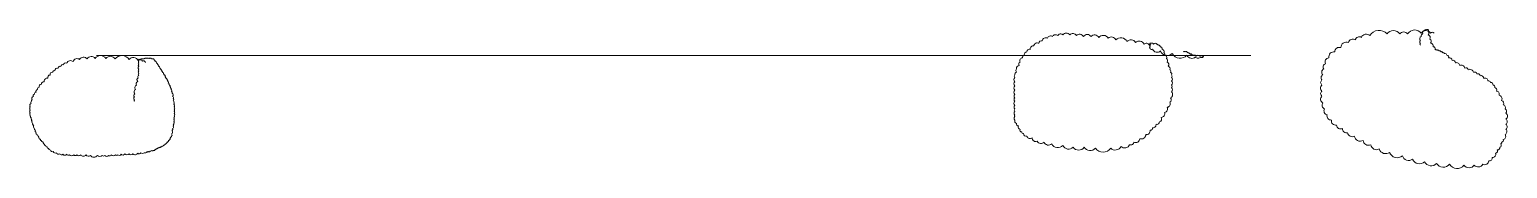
# Model space of a CAD drawing. Extents: x -1058961 to 23600, y -449123 to 2751847.
# Drawn here: x -393594 to -365041, y 1833734 to 1836428 of the extents above; entities that cross this region are included whole.
import ezdxf

# ---------------------------------------------------------------- set-up
doc = ezdxf.new("R2010")
doc.units = 0
doc.header["$LTSCALE"] = 1000
doc.layers.add('签名', color=7, linetype='CONTINUOUS', lineweight=18)

msp = doc.modelspace()

# ---------------------------------------------------------------- linework, layer by layer
at = {"layer": '签名', "color": 1}
msp.add_line((-370001.38, 1835926.92), (-392301.05, 1835926.92), dxfattribs=at)
for points in [[(-371928.41, 1836126.87, 0.52056705), (-371961.46, 1836126.87, 0.52056705), (-371961.46, 1836126.87, 0.52056705), (-372060.61, 1836143.38, 0.52056705), (-372060.61, 1836143.38, 0.52056705), (-372225.85, 1836176.4, 0.52056705), (-372225.85, 1836176.4, 0.52056705), (-372391.1, 1836192.91, 0.52056705), (-372391.1, 1836192.91, 0.52056705), (-372605.91, 1836225.92, 0.52056705), (-372605.91, 1836225.92, 0.52056705), (-372754.63, 1836258.94, 0.52056705), (-372754.63, 1836258.94, 0.52056705), (-372936.4, 1836275.45, 0.52056705), (-372936.4, 1836275.45, 0.52056705), (-373085.12, 1836291.96, 0.52056705), (-373085.12, 1836291.96, 0.52056705), (-373233.84, 1836291.96, 0.52056705), (-373233.84, 1836291.96, 0.52056705), (-373366.04, 1836308.47, 0.52056705), (-373366.04, 1836308.47, 0.52056705), (-373498.23, 1836324.97, 0.52056705), (-373498.23, 1836324.97, 0.52056705), (-373630.43, 1836324.97, 0.52056705), (-373630.43, 1836324.97, 0.52056705), (-373729.57, 1836308.47, 0.52056705), (-373729.57, 1836308.47, 0.52056705), (-373828.72, 1836291.96, 0.52056705), (-373828.72, 1836291.96, 0.52056705), (-373927.87, 1836258.94, 0.52056705), (-373927.87, 1836258.94, 0.52056705), (-374027.01, 1836209.41, 0.52056705), (-374027.01, 1836209.41, 0.52056705), (-374093.11, 1836159.89, 0.52056705), (-374093.11, 1836159.89, 0.52056705), (-374192.26, 1836110.36, 0.52056705), (-374192.26, 1836110.36, 0.52056705), (-374258.35, 1836044.33, 0.52056705), (-374258.35, 1836044.33, 0.52056705), (-374324.46, 1835994.8, 0.52056705), (-374324.46, 1835994.8, 0.52056705), (-374374.03, 1835928.77, 0.52056705), (-374374.03, 1835928.77, 0.52056705), (-374407.08, 1835879.25, 0.52056705), (-374407.08, 1835879.25, 0.52056705), (-374456.65, 1835796.7, 0.52056705), (-374456.65, 1835796.7, 0.52056705), (-374473.17, 1835730.67, 0.52056705), (-374473.17, 1835730.67, 0.52056705), (-374522.75, 1835664.63, 0.52056705), (-374522.75, 1835664.63, 0.52056705), (-374522.75, 1835598.6, 0.52056705), (-374522.75, 1835598.6, 0.52056705), (-374555.8, 1835549.07, 0.52056705), (-374555.8, 1835549.07, 0.52056705), (-374555.8, 1835499.55, 0.52056705), (-374555.8, 1835499.55, 0.52056705), (-374555.8, 1835417.01, 0.52056705), (-374555.8, 1835417.01, 0.52056705), (-374555.8, 1835334.46, 0.52056705), (-374555.8, 1835334.46, 0.52056705), (-374555.8, 1835251.92, 0.52056705), (-374555.8, 1835251.92, 0.52056705), (-374555.8, 1835169.38, 0.52056705), (-374555.8, 1835169.38, 0.52056705), (-374555.8, 1835103.35, 0.52056705), (-374555.8, 1835103.35, 0.52056705), (-374555.8, 1835037.31, 0.52056705), (-374555.8, 1835037.31, 0.52056705), (-374555.8, 1834954.77, 0.52056705), (-374555.8, 1834954.77, 0.52056705), (-374555.8, 1834888.74, 0.52056705), (-374555.8, 1834888.74, 0.52056705), (-374555.8, 1834839.21, 0.52056705), (-374555.8, 1834839.21, 0.52056705), (-374555.8, 1834773.18, 0.52056705), (-374555.8, 1834773.18, 0.52056705), (-374555.8, 1834740.16, 0.52056705), (-374555.8, 1834740.16, 0.52056705), (-374555.8, 1834674.12, 0.52056705), (-374555.8, 1834674.12, 0.52056705), (-374522.75, 1834608.09, 0.52056705), (-374522.75, 1834608.09, 0.52056705), (-374489.7, 1834558.56, 0.52056705), (-374489.7, 1834558.56, 0.52056705), (-374456.65, 1834492.53, 0.52056705), (-374456.65, 1834492.53, 0.52056705), (-374423.6, 1834443.01, 0.52056705), (-374423.6, 1834443.01, 0.52056705), (-374390.55, 1834409.99, 0.52056705), (-374390.55, 1834409.99, 0.52056705), (-374324.46, 1834360.46, 0.52056705), (-374324.46, 1834360.46, 0.52056705), (-374225.31, 1834327.45, 0.52056705), (-374225.31, 1834327.45, 0.52056705), (-374126.16, 1834261.41, 0.52056705), (-374126.16, 1834261.41, 0.52056705), (-373993.96, 1834244.9, 0.52056705), (-373993.96, 1834244.9, 0.52056705), (-373845.24, 1834211.89, 0.52056705), (-373845.24, 1834211.89, 0.52056705), (-373630.43, 1834178.87, 0.52056705), (-373630.43, 1834178.87, 0.52056705), (-373432.14, 1834145.85, 0.52056705), (-373432.14, 1834145.85, 0.52056705), (-373217.32, 1834145.85, 0.52056705), (-373217.32, 1834145.85, 0.52056705), (-373002.5, 1834129.34, 0.52056705), (-373002.5, 1834129.34, 0.52056705), (-372705.06, 1834129.34, 0.52056705), (-372705.06, 1834129.34, 0.52056705), (-372506.77, 1834162.36, 0.52056705), (-372506.77, 1834162.36, 0.52056705), (-372341.52, 1834195.38, 0.52056705), (-372341.52, 1834195.38, 0.52056705), (-372258.9, 1834244.9, 0.52056705), (-372258.9, 1834244.9, 0.52056705), (-372143.23, 1834310.94, 0.52056705), (-372143.23, 1834310.94, 0.52056705), (-372027.56, 1834393.48, 0.52056705), (-372027.56, 1834393.48, 0.52056705), (-371944.94, 1834476.02, 0.52056705), (-371944.94, 1834476.02, 0.52056705), (-371895.36, 1834525.55, 0.52056705), (-371895.36, 1834525.55, 0.52056705), (-371829.27, 1834591.58, 0.52056705), (-371829.27, 1834591.58, 0.52056705), (-371763.17, 1834641.11, 0.52056705), (-371763.17, 1834641.11, 0.52056705), (-371730.12, 1834723.65, 0.52056705), (-371730.12, 1834723.65, 0.52056705), (-371664.02, 1834822.7, 0.52056705), (-371664.02, 1834822.7, 0.52056705), (-371614.45, 1834921.75, 0.52056705), (-371614.45, 1834921.75, 0.52056705), (-371564.87, 1835020.8, 0.52056705), (-371564.87, 1835020.8, 0.52056705), (-371548.35, 1835103.35, 0.52056705), (-371548.35, 1835103.35, 0.52056705), (-371531.82, 1835218.9, 0.52056705), (-371531.82, 1835218.9, 0.52056705), (-371531.82, 1835301.45, 0.52056705), (-371531.82, 1835301.45, 0.52056705), (-371531.82, 1835350.97, 0.52056705), (-371531.82, 1835350.97, 0.52056705), (-371531.82, 1835433.52, 0.52056705), (-371531.82, 1835433.52, 0.52056705), (-371531.82, 1835499.55, 0.52056705), (-371531.82, 1835499.55, 0.52056705), (-371531.82, 1835549.07, 0.52056705), (-371531.82, 1835549.07, 0.52056705), (-371548.35, 1835598.6, 0.52056705), (-371548.35, 1835598.6, 0.52056705), (-371564.87, 1835648.13, 0.52056705), (-371564.87, 1835648.13, 0.52056705), (-371597.92, 1835714.16, 0.52056705), (-371597.92, 1835714.16, 0.52056705), (-371614.45, 1835796.7, 0.52056705), (-371614.45, 1835796.7, 0.52056705), (-371630.97, 1835862.74, 0.52056705), (-371630.97, 1835862.74, 0.52056705), (-371664.02, 1835945.28, 0.52056705), (-371664.02, 1835945.28, 0.52056705), (-371680.55, 1835978.3, 0.52056705), (-371680.55, 1835978.3, 0.52056705), (-371713.6, 1836044.33, 0.52056705), (-371713.6, 1836044.33, 0.52056705), (-371730.12, 1836077.35, 0.52056705), (-371730.12, 1836077.35, 0.52056705), (-371746.65, 1836093.85, 0.52056705), (-371746.65, 1836093.85, 0.52056705), (-371763.17, 1836110.36, 0.52056705), (-371763.17, 1836110.36, 0.52056705), (-371779.69, 1836126.87, 0.52056705), (-371779.69, 1836126.87, 0.52056705), (-371796.22, 1836126.87, 0.52056705), (-371796.22, 1836126.87, 0.52056705), (-371812.74, 1836143.38, 0.52056705), (-371812.74, 1836143.38, 0.52056705), (-371878.84, 1836143.38, 0.52056705), (-371878.84, 1836143.38, 0.52056705), (-371911.89, 1836159.89, 0.52056705), (-371911.89, 1836159.89, 0.52056705), (-371928.41, 1836159.89, 0.52056705), (-371928.41, 1836159.89, 0.52056705), (-371944.94, 1836159.89, 0.52056705), (-371944.94, 1836159.89, 0.52056705), (-371944.94, 1836143.38, 0.52056705), (-371944.94, 1836143.38, 0.52056705), (-371944.94, 1836110.36, 0.52056705), (-371944.94, 1836110.36, 0.52056705), (-371944.94, 1836093.85, 0.52056705), (-371944.94, 1836093.85, 0.52056705), (-371944.94, 1836060.84, 0.52056705), (-371944.94, 1836060.84, 0.52056705), (-371895.36, 1836044.33, 0.52056705), (-371895.36, 1836044.33, 0.52056705), (-371746.65, 1836011.31, 0.52056705), (-371746.65, 1836011.31, 0.52056705), (-371515.3, 1835961.79, 0.52056705), (-371515.3, 1835961.79, 0.52056705), (-371234.39, 1835928.77, 0.52056705), (-371234.39, 1835928.77, 0.52056705), (-371069.14, 1835895.75, 0.52056705), (-371069.14, 1835895.75, 0.52056705), (-370970, 1835895.75, 0.52056705), (-370970, 1835895.75, 0.52056705), (-370920.42, 1835895.75, 0.52056705), (-370920.42, 1835895.75, 0.52056705), (-370920.42, 1835912.26, 0.52056705), (-370920.42, 1835912.26, 0.52056705), (-370936.95, 1835912.26, 0.52056705), (-370936.95, 1835912.26, 0.52056705), (-370986.52, 1835912.26, 0.52056705), (-370986.52, 1835912.26, 0.52056705), (-371052.62, 1835912.26, 0.52056705), (-371052.62, 1835912.26, 0.52056705), (-371085.67, 1835928.77, 0.52056705), (-371085.67, 1835928.77, 0.52056705), (-371102.19, 1835928.77, 0.52056705), (-371102.19, 1835928.77, 0.52056705), (-371118.72, 1835928.77, 0.52056705), (-371118.72, 1835928.77, 0.52056705), (-371135.24, 1835928.77, 0.52056705), (-371135.24, 1835928.77, 0.52056705), (-371135.24, 1835945.28, 0.52056705), (-371135.24, 1835945.28, 0.52056705), (-371168.29, 1835945.28, 0.52056705), (-371168.29, 1835945.28, 0.52056705), (-371184.81, 1835961.79, 0.52056705), (-371184.81, 1835961.79, 0.52056705), (-371217.86, 1835978.3, 0.52056705), (-371217.86, 1835978.3, 0.52056705), (-371267.43, 1835994.8, 0.52056705), (-371267.43, 1835994.8, 0.52056705), (-371300.48, 1835994.8, 0.52056705), (-371300.48, 1835994.8)], [(-366458.83, 1836357.99, 0.52056705), (-366524.93, 1836357.99, 0.52056705), (-366524.93, 1836357.99, 0.52056705), (-366706.7, 1836357.99, 0.52056705), (-366706.7, 1836357.99, 0.52056705), (-366971.09, 1836341.48, 0.52056705), (-366971.09, 1836341.48, 0.52056705), (-367119.81, 1836341.48, 0.52056705), (-367119.81, 1836341.48, 0.52056705), (-367367.67, 1836341.48, 0.52056705), (-367367.67, 1836341.48, 0.52056705), (-367698.16, 1836308.47, 0.52056705), (-367698.16, 1836308.47, 0.52056705), (-367863.41, 1836275.45, 0.52056705), (-367863.41, 1836275.45, 0.52056705), (-367979.08, 1836225.92, 0.52056705), (-367979.08, 1836225.92, 0.52056705), (-368111.27, 1836176.4, 0.52056705), (-368111.27, 1836176.4, 0.52056705), (-368259.99, 1836077.35, 0.52056705), (-368259.99, 1836077.35, 0.52056705), (-368375.66, 1835994.8, 0.52056705), (-368375.66, 1835994.8, 0.52056705), (-368491.33, 1835879.25, 0.52056705), (-368491.33, 1835879.25, 0.52056705), (-368557.43, 1835763.69, 0.52056705), (-368557.43, 1835763.69, 0.52056705), (-368590.48, 1835664.63, 0.52056705), (-368590.48, 1835664.63, 0.52056705), (-368607, 1835549.07, 0.52056705), (-368607, 1835549.07, 0.52056705), (-368623.53, 1835450.02, 0.52056705), (-368623.53, 1835450.02, 0.52056705), (-368623.53, 1835350.97, 0.52056705), (-368623.53, 1835350.97, 0.52056705), (-368623.53, 1835235.41, 0.52056705), (-368623.53, 1835235.41, 0.52056705), (-368623.53, 1835136.36, 0.52056705), (-368623.53, 1835136.36, 0.52056705), (-368607, 1835004.29, 0.52056705), (-368607, 1835004.29, 0.52056705), (-368573.95, 1834888.74, 0.52056705), (-368573.95, 1834888.74, 0.52056705), (-368524.38, 1834773.18, 0.52056705), (-368524.38, 1834773.18, 0.52056705), (-368441.76, 1834674.12, 0.52056705), (-368441.76, 1834674.12, 0.52056705), (-368342.61, 1834575.07, 0.52056705), (-368342.61, 1834575.07, 0.52056705), (-368226.94, 1834509.04, 0.52056705), (-368226.94, 1834509.04, 0.52056705), (-368127.8, 1834426.5, 0.52056705), (-368127.8, 1834426.5, 0.52056705), (-367995.6, 1834360.46, 0.52056705), (-367995.6, 1834360.46, 0.52056705), (-367830.36, 1834277.92, 0.52056705), (-367830.36, 1834277.92, 0.52056705), (-367681.64, 1834195.38, 0.52056705), (-367681.64, 1834195.38, 0.52056705), (-367516.39, 1834112.84, 0.52056705), (-367516.39, 1834112.84, 0.52056705), (-367318.1, 1834046.8, 0.52056705), (-367318.1, 1834046.8, 0.52056705), (-367070.23, 1833980.77, 0.52056705), (-367070.23, 1833980.77, 0.52056705), (-366871.94, 1833914.73, 0.52056705), (-366871.94, 1833914.73, 0.52056705), (-366640.6, 1833865.21, 0.52056705), (-366640.6, 1833865.21, 0.52056705), (-366409.26, 1833832.19, 0.52056705), (-366409.26, 1833832.19, 0.52056705), (-366161.39, 1833815.68, 0.52056705), (-366161.39, 1833815.68, 0.52056705), (-365880.47, 1833799.18, 0.52056705), (-365880.47, 1833799.18, 0.52056705), (-365682.18, 1833799.18, 0.52056705), (-365682.18, 1833799.18, 0.52056705), (-365516.94, 1833815.68, 0.52056705), (-365516.94, 1833815.68, 0.52056705), (-365401.27, 1833881.72, 0.52056705), (-365401.27, 1833881.72, 0.52056705), (-365335.17, 1833947.75, 0.52056705), (-365335.17, 1833947.75, 0.52056705), (-365269.07, 1834030.29, 0.52056705), (-365269.07, 1834030.29, 0.52056705), (-365236.02, 1834096.33, 0.52056705), (-365236.02, 1834096.33, 0.52056705), (-365186.45, 1834145.85, 0.52056705), (-365186.45, 1834145.85, 0.52056705), (-365169.93, 1834211.89, 0.52056705), (-365169.93, 1834211.89, 0.52056705), (-365153.4, 1834244.9, 0.52056705), (-365153.4, 1834244.9, 0.52056705), (-365120.35, 1834294.43, 0.52056705), (-365120.35, 1834294.43, 0.52056705), (-365087.3, 1834393.48, 0.52056705), (-365087.3, 1834393.48, 0.52056705), (-365070.78, 1834492.53, 0.52056705), (-365070.78, 1834492.53, 0.52056705), (-365070.78, 1834591.58, 0.52056705), (-365070.78, 1834591.58, 0.52056705), (-365070.78, 1834690.63, 0.52056705), (-365070.78, 1834690.63, 0.52056705), (-365070.78, 1834806.19, 0.52056705), (-365070.78, 1834806.19, 0.52056705), (-365087.3, 1834888.74, 0.52056705), (-365087.3, 1834888.74, 0.52056705), (-365120.35, 1834971.28, 0.52056705), (-365120.35, 1834971.28, 0.52056705), (-365153.4, 1835053.82, 0.52056705), (-365153.4, 1835053.82, 0.52056705), (-365202.97, 1835152.87, 0.52056705), (-365202.97, 1835152.87, 0.52056705), (-365252.55, 1835235.41, 0.52056705), (-365252.55, 1835235.41, 0.52056705), (-365285.6, 1835301.45, 0.52056705), (-365285.6, 1835301.45, 0.52056705), (-365318.65, 1835350.97, 0.52056705), (-365318.65, 1835350.97, 0.52056705), (-365368.22, 1835400.5, 0.52056705), (-365368.22, 1835400.5, 0.52056705), (-365417.79, 1835433.52, 0.52056705), (-365417.79, 1835433.52, 0.52056705), (-365500.41, 1835483.04, 0.52056705), (-365500.41, 1835483.04, 0.52056705), (-365566.51, 1835532.57, 0.52056705), (-365566.51, 1835532.57, 0.52056705), (-365632.61, 1835565.58, 0.52056705), (-365632.61, 1835565.58, 0.52056705), (-365698.71, 1835598.6, 0.52056705), (-365698.71, 1835598.6, 0.52056705), (-365797.85, 1835648.13, 0.52056705), (-365797.85, 1835648.13, 0.52056705), (-365863.95, 1835681.14, 0.52056705), (-365863.95, 1835681.14, 0.52056705), (-365963.1, 1835730.67, 0.52056705), (-365963.1, 1835730.67, 0.52056705), (-366045.72, 1835780.19, 0.52056705), (-366045.72, 1835780.19, 0.52056705), (-366111.82, 1835829.72, 0.52056705), (-366111.82, 1835829.72, 0.52056705), (-366177.91, 1835879.25, 0.52056705), (-366177.91, 1835879.25, 0.52056705), (-366210.96, 1835928.77, 0.52056705), (-366210.96, 1835928.77, 0.52056705), (-366260.53, 1835961.79, 0.52056705), (-366260.53, 1835961.79, 0.52056705), (-366293.58, 1835978.3, 0.52056705), (-366293.58, 1835978.3, 0.52056705), (-366310.11, 1835994.8, 0.52056705), (-366310.11, 1835994.8, 0.52056705), (-366326.63, 1835994.8, 0.52056705), (-366326.63, 1835994.8, 0.52056705), (-366359.68, 1836011.31, 0.52056705), (-366359.68, 1836011.31, 0.52056705), (-366392.73, 1836027.82, 0.52056705), (-366392.73, 1836027.82, 0.52056705), (-366409.26, 1836027.82, 0.52056705), (-366409.26, 1836027.82, 0.52056705), (-366425.78, 1836027.82, 0.52056705), (-366425.78, 1836027.82, 0.52056705), (-366442.31, 1836044.33, 0.52056705), (-366442.31, 1836044.33, 0.52056705), (-366475.36, 1836093.85, 0.52056705), (-366475.36, 1836093.85, 0.52056705), (-366524.93, 1836159.89, 0.52056705), (-366524.93, 1836159.89, 0.52056705), (-366541.45, 1836242.43, 0.52056705), (-366541.45, 1836242.43, 0.52056705), (-366574.5, 1836324.97, 0.52056705), (-366574.5, 1836324.97, 0.52056705), (-366574.5, 1836391.01, 0.52056705), (-366574.5, 1836391.01, 0.52056705), (-366574.5, 1836424.03, 0.52056705), (-366574.5, 1836424.03, 0.52056705), (-366591.03, 1836424.03, 0.52056705), (-366591.03, 1836424.03, 0.52056705), (-366607.55, 1836424.03, 0.52056705), (-366607.55, 1836424.03, 0.52056705), (-366640.6, 1836407.52, 0.52056705), (-366640.6, 1836407.52, 0.52056705), (-366673.65, 1836341.48, 0.52056705), (-366673.65, 1836341.48, 0.52056705), (-366706.7, 1836291.96, 0.52056705), (-366706.7, 1836291.96, 0.52056705), (-366723.22, 1836209.41, 0.52056705), (-366723.22, 1836209.41, 0.52056705), (-366723.22, 1836159.89, 0.52056705), (-366723.22, 1836159.89, 0.52056705), (-366723.22, 1836126.87, 0.52056705), (-366723.22, 1836126.87)], [(-391349.24, 1835795.27, 0.52056705), (-391359.63, 1835795.27, 0.52056705), (-391359.63, 1835795.27, 0.52056705), (-391411.58, 1835816.03, 0.52056705), (-391411.58, 1835816.03, 0.52056705), (-391494.71, 1835826.41, 0.52056705), (-391494.71, 1835826.41, 0.52056705), (-391671.34, 1835847.17, 0.52056705), (-391671.34, 1835847.17, 0.52056705), (-391941.49, 1835857.55, 0.52056705), (-391941.49, 1835857.55, 0.52056705), (-392118.13, 1835867.93, 0.52056705), (-392118.13, 1835867.93, 0.52056705), (-392325.93, 1835867.93, 0.52056705), (-392325.93, 1835867.93, 0.52056705), (-392481.79, 1835857.55, 0.52056705), (-392481.79, 1835857.55, 0.52056705), (-392627.26, 1835847.17, 0.52056705), (-392627.26, 1835847.17, 0.52056705), (-392751.94, 1835805.65, 0.52056705), (-392751.94, 1835805.65, 0.52056705), (-392876.62, 1835774.51, 0.52056705), (-392876.62, 1835774.51, 0.52056705), (-392938.97, 1835743.37, 0.52056705), (-392938.97, 1835743.37, 0.52056705), (-392990.92, 1835712.23, 0.52056705), (-392990.92, 1835712.23, 0.52056705), (-393042.87, 1835681.09, 0.52056705), (-393042.87, 1835681.09, 0.52056705), (-393105.21, 1835629.18, 0.52056705), (-393105.21, 1835629.18, 0.52056705), (-393146.77, 1835598.04, 0.52056705), (-393146.77, 1835598.04, 0.52056705), (-393198.72, 1835546.14, 0.52056705), (-393198.72, 1835546.14, 0.52056705), (-393240.29, 1835483.86, 0.52056705), (-393240.29, 1835483.86, 0.52056705), (-393313.02, 1835411.2, 0.52056705), (-393313.02, 1835411.2, 0.52056705), (-393364.97, 1835369.68, 0.52056705), (-393364.97, 1835369.68, 0.52056705), (-393406.53, 1835307.39, 0.52056705), (-393406.53, 1835307.39, 0.52056705), (-393437.7, 1835265.87, 0.52056705), (-393437.7, 1835265.87, 0.52056705), (-393468.87, 1835213.97, 0.52056705), (-393468.87, 1835213.97, 0.52056705), (-393500.04, 1835172.45, 0.52056705), (-393500.04, 1835172.45, 0.52056705), (-393520.82, 1835130.93, 0.52056705), (-393520.82, 1835130.93, 0.52056705), (-393541.6, 1835068.65, 0.52056705), (-393541.6, 1835068.65, 0.52056705), (-393551.99, 1835037.51, 0.52056705), (-393551.99, 1835037.51, 0.52056705), (-393562.39, 1834995.98, 0.52056705), (-393562.39, 1834995.98, 0.52056705), (-393583.17, 1834944.08, 0.52056705), (-393583.17, 1834944.08, 0.52056705), (-393583.17, 1834923.32, 0.52056705), (-393583.17, 1834923.32, 0.52056705), (-393583.17, 1834881.8, 0.52056705), (-393583.17, 1834881.8, 0.52056705), (-393583.17, 1834861.04, 0.52056705), (-393583.17, 1834861.04, 0.52056705), (-393583.17, 1834819.52, 0.52056705), (-393583.17, 1834819.52, 0.52056705), (-393583.17, 1834788.38, 0.52056705), (-393583.17, 1834788.38, 0.52056705), (-393572.78, 1834746.86, 0.52056705), (-393572.78, 1834746.86, 0.52056705), (-393562.39, 1834715.71, 0.52056705), (-393562.39, 1834715.71, 0.52056705), (-393551.99, 1834684.57, 0.52056705), (-393551.99, 1834684.57, 0.52056705), (-393541.6, 1834653.43, 0.52056705), (-393541.6, 1834653.43, 0.52056705), (-393531.21, 1834611.91, 0.52056705), (-393531.21, 1834611.91, 0.52056705), (-393520.82, 1834580.77, 0.52056705), (-393520.82, 1834580.77, 0.52056705), (-393510.43, 1834560.01, 0.52056705), (-393510.43, 1834560.01, 0.52056705), (-393500.04, 1834518.49, 0.52056705), (-393500.04, 1834518.49, 0.52056705), (-393479.26, 1834476.97, 0.52056705), (-393479.26, 1834476.97, 0.52056705), (-393468.87, 1834435.45, 0.52056705), (-393468.87, 1834435.45, 0.52056705), (-393448.09, 1834393.92, 0.52056705), (-393448.09, 1834393.92, 0.52056705), (-393416.92, 1834362.78, 0.52056705), (-393416.92, 1834362.78, 0.52056705), (-393406.53, 1834321.26, 0.52056705), (-393406.53, 1834321.26, 0.52056705), (-393385.75, 1834300.5, 0.52056705), (-393385.75, 1834300.5, 0.52056705), (-393364.97, 1834279.74, 0.52056705), (-393364.97, 1834279.74, 0.52056705), (-393333.8, 1834248.6, 0.52056705), (-393333.8, 1834248.6, 0.52056705), (-393323.41, 1834227.84, 0.52056705), (-393323.41, 1834227.84, 0.52056705), (-393302.63, 1834207.08, 0.52056705), (-393302.63, 1834207.08, 0.52056705), (-393281.85, 1834175.94, 0.52056705), (-393281.85, 1834175.94, 0.52056705), (-393250.68, 1834155.18, 0.52056705), (-393250.68, 1834155.18, 0.52056705), (-393219.5, 1834124.03, 0.52056705), (-393219.5, 1834124.03, 0.52056705), (-393188.33, 1834092.89, 0.52056705), (-393188.33, 1834092.89, 0.52056705), (-393136.38, 1834061.75, 0.52056705), (-393136.38, 1834061.75, 0.52056705), (-393074.04, 1834040.99, 0.52056705), (-393074.04, 1834040.99, 0.52056705), (-393011.7, 1834020.23, 0.52056705), (-393011.7, 1834020.23, 0.52056705), (-392949.36, 1834009.85, 0.52056705), (-392949.36, 1834009.85, 0.52056705), (-392876.62, 1834009.85, 0.52056705), (-392876.62, 1834009.85, 0.52056705), (-392824.67, 1833999.47, 0.52056705), (-392824.67, 1833999.47, 0.52056705), (-392741.55, 1833999.47, 0.52056705), (-392741.55, 1833999.47, 0.52056705), (-392679.21, 1833999.47, 0.52056705), (-392679.21, 1833999.47, 0.52056705), (-392606.48, 1833999.47, 0.52056705), (-392606.48, 1833999.47, 0.52056705), (-392502.57, 1833999.47, 0.52056705), (-392502.57, 1833999.47, 0.52056705), (-392419.45, 1833989.09, 0.52056705), (-392419.45, 1833989.09, 0.52056705), (-392284.37, 1833989.09, 0.52056705), (-392284.37, 1833989.09, 0.52056705), (-392190.86, 1833989.09, 0.52056705), (-392190.86, 1833989.09, 0.52056705), (-392138.91, 1833989.09, 0.52056705), (-392138.91, 1833989.09, 0.52056705), (-392066.17, 1833989.09, 0.52056705), (-392066.17, 1833989.09, 0.52056705), (-392014.22, 1833999.47, 0.52056705), (-392014.22, 1833999.47, 0.52056705), (-391931.1, 1833999.47, 0.52056705), (-391931.1, 1833999.47, 0.52056705), (-391889.54, 1833999.47, 0.52056705), (-391889.54, 1833999.47, 0.52056705), (-391827.2, 1834009.85, 0.52056705), (-391827.2, 1834009.85, 0.52056705), (-391754.46, 1834020.23, 0.52056705), (-391754.46, 1834020.23, 0.52056705), (-391671.34, 1834020.23, 0.52056705), (-391671.34, 1834020.23, 0.52056705), (-391598.61, 1834020.23, 0.52056705), (-391598.61, 1834020.23, 0.52056705), (-391505.1, 1834030.61, 0.52056705), (-391505.1, 1834030.61, 0.52056705), (-391442.75, 1834040.99, 0.52056705), (-391442.75, 1834040.99, 0.52056705), (-391380.41, 1834040.99, 0.52056705), (-391380.41, 1834040.99, 0.52056705), (-391328.46, 1834061.75, 0.52056705), (-391328.46, 1834061.75, 0.52056705), (-391297.29, 1834061.75, 0.52056705), (-391297.29, 1834061.75, 0.52056705), (-391266.12, 1834072.13, 0.52056705), (-391266.12, 1834072.13, 0.52056705), (-391234.95, 1834082.51, 0.52056705), (-391234.95, 1834082.51, 0.52056705), (-391203.78, 1834082.51, 0.52056705), (-391203.78, 1834082.51, 0.52056705), (-391172.61, 1834103.27, 0.52056705), (-391172.61, 1834103.27, 0.52056705), (-391151.83, 1834113.65, 0.52056705), (-391151.83, 1834113.65, 0.52056705), (-391131.05, 1834124.03, 0.52056705), (-391131.05, 1834124.03, 0.52056705), (-391110.26, 1834134.42, 0.52056705), (-391110.26, 1834134.42, 0.52056705), (-391089.48, 1834144.8, 0.52056705), (-391089.48, 1834144.8, 0.52056705), (-391058.31, 1834155.18, 0.52056705), (-391058.31, 1834155.18, 0.52056705), (-391037.53, 1834165.56, 0.52056705), (-391037.53, 1834165.56, 0.52056705), (-391006.36, 1834186.32, 0.52056705), (-391006.36, 1834186.32, 0.52056705), (-390975.19, 1834207.08, 0.52056705), (-390975.19, 1834207.08, 0.52056705), (-390954.41, 1834227.84, 0.52056705), (-390954.41, 1834227.84, 0.52056705), (-390933.63, 1834248.6, 0.52056705), (-390933.63, 1834248.6, 0.52056705), (-390912.84, 1834258.98, 0.52056705), (-390912.84, 1834258.98, 0.52056705), (-390912.84, 1834279.74, 0.52056705), (-390912.84, 1834279.74, 0.52056705), (-390892.06, 1834290.12, 0.52056705), (-390892.06, 1834290.12, 0.52056705), (-390881.67, 1834321.26, 0.52056705), (-390881.67, 1834321.26, 0.52056705), (-390871.28, 1834342.02, 0.52056705), (-390871.28, 1834342.02, 0.52056705), (-390850.5, 1834362.78, 0.52056705), (-390850.5, 1834362.78, 0.52056705), (-390850.5, 1834404.3, 0.52056705), (-390850.5, 1834404.3, 0.52056705), (-390840.11, 1834456.21, 0.52056705), (-390840.11, 1834456.21, 0.52056705), (-390840.11, 1834476.97, 0.52056705), (-390840.11, 1834476.97, 0.52056705), (-390829.72, 1834508.11, 0.52056705), (-390829.72, 1834508.11, 0.52056705), (-390819.33, 1834549.63, 0.52056705), (-390819.33, 1834549.63, 0.52056705), (-390819.33, 1834580.77, 0.52056705), (-390819.33, 1834580.77, 0.52056705), (-390808.94, 1834611.91, 0.52056705), (-390808.94, 1834611.91, 0.52056705), (-390808.94, 1834643.05, 0.52056705), (-390808.94, 1834643.05, 0.52056705), (-390808.94, 1834684.57, 0.52056705), (-390808.94, 1834684.57, 0.52056705), (-390808.94, 1834715.71, 0.52056705), (-390808.94, 1834715.71, 0.52056705), (-390798.55, 1834757.24, 0.52056705), (-390798.55, 1834757.24, 0.52056705), (-390798.55, 1834798.76, 0.52056705), (-390798.55, 1834798.76, 0.52056705), (-390798.55, 1834840.28, 0.52056705), (-390798.55, 1834840.28, 0.52056705), (-390798.55, 1834871.42, 0.52056705), (-390798.55, 1834871.42, 0.52056705), (-390798.55, 1834912.94, 0.52056705), (-390798.55, 1834912.94, 0.52056705), (-390798.55, 1834944.08, 0.52056705), (-390798.55, 1834944.08, 0.52056705), (-390808.94, 1834975.22, 0.52056705), (-390808.94, 1834975.22, 0.52056705), (-390808.94, 1835006.36, 0.52056705), (-390808.94, 1835006.36, 0.52056705), (-390819.33, 1835047.88, 0.52056705), (-390819.33, 1835047.88, 0.52056705), (-390819.33, 1835089.41, 0.52056705), (-390819.33, 1835089.41, 0.52056705), (-390829.72, 1835130.93, 0.52056705), (-390829.72, 1835130.93, 0.52056705), (-390840.11, 1835193.21, 0.52056705), (-390840.11, 1835193.21, 0.52056705), (-390850.5, 1835224.35, 0.52056705), (-390850.5, 1835224.35, 0.52056705), (-390860.89, 1835265.87, 0.52056705), (-390860.89, 1835265.87, 0.52056705), (-390871.28, 1835297.01, 0.52056705), (-390871.28, 1835297.01, 0.52056705), (-390881.67, 1835317.77, 0.52056705), (-390881.67, 1835317.77, 0.52056705), (-390892.06, 1835348.92, 0.52056705), (-390892.06, 1835348.92, 0.52056705), (-390902.45, 1835359.3, 0.52056705), (-390902.45, 1835359.3, 0.52056705), (-390912.84, 1835390.44, 0.52056705), (-390912.84, 1835390.44, 0.52056705), (-390923.23, 1835421.58, 0.52056705), (-390923.23, 1835421.58, 0.52056705), (-390933.63, 1835442.34, 0.52056705), (-390933.63, 1835442.34, 0.52056705), (-390944.02, 1835463.1, 0.52056705), (-390944.02, 1835463.1, 0.52056705), (-390964.8, 1835483.86, 0.52056705), (-390964.8, 1835483.86, 0.52056705), (-390975.19, 1835504.62, 0.52056705), (-390975.19, 1835504.62, 0.52056705), (-390975.19, 1835525.38, 0.52056705), (-390975.19, 1835525.38, 0.52056705), (-390995.97, 1835546.14, 0.52056705), (-390995.97, 1835546.14, 0.52056705), (-391006.36, 1835566.9, 0.52056705), (-391006.36, 1835566.9, 0.52056705), (-391027.14, 1835598.04, 0.52056705), (-391027.14, 1835598.04, 0.52056705), (-391037.53, 1835618.8, 0.52056705), (-391037.53, 1835618.8, 0.52056705), (-391047.92, 1835639.56, 0.52056705), (-391047.92, 1835639.56, 0.52056705), (-391068.7, 1835660.32, 0.52056705), (-391068.7, 1835660.32, 0.52056705), (-391079.09, 1835681.09, 0.52056705), (-391079.09, 1835681.09, 0.52056705), (-391099.87, 1835712.23, 0.52056705), (-391099.87, 1835712.23, 0.52056705), (-391110.26, 1835732.99, 0.52056705), (-391110.26, 1835732.99, 0.52056705), (-391120.65, 1835753.75, 0.52056705), (-391120.65, 1835753.75, 0.52056705), (-391141.44, 1835774.51, 0.52056705), (-391141.44, 1835774.51, 0.52056705), (-391172.61, 1835816.03, 0.52056705), (-391172.61, 1835816.03, 0.52056705), (-391183, 1835836.79, 0.52056705), (-391183, 1835836.79, 0.52056705), (-391193.39, 1835847.17, 0.52056705), (-391193.39, 1835847.17, 0.52056705), (-391193.39, 1835857.55, 0.52056705), (-391193.39, 1835857.55, 0.52056705), (-391203.78, 1835857.55, 0.52056705), (-391203.78, 1835857.55, 0.52056705), (-391214.17, 1835857.55, 0.52056705), (-391214.17, 1835857.55, 0.52056705), (-391224.56, 1835857.55, 0.52056705), (-391224.56, 1835857.55, 0.52056705), (-391234.95, 1835857.55, 0.52056705), (-391234.95, 1835857.55, 0.52056705), (-391245.34, 1835867.93, 0.52056705), (-391245.34, 1835867.93, 0.52056705), (-391255.73, 1835867.93, 0.52056705), (-391255.73, 1835867.93, 0.52056705), (-391266.12, 1835867.93, 0.52056705), (-391266.12, 1835867.93, 0.52056705), (-391276.51, 1835867.93, 0.52056705), (-391276.51, 1835867.93, 0.52056705), (-391297.29, 1835867.93, 0.52056705), (-391297.29, 1835867.93, 0.52056705), (-391307.68, 1835867.93, 0.52056705), (-391307.68, 1835867.93, 0.52056705), (-391318.07, 1835867.93, 0.52056705), (-391318.07, 1835867.93, 0.52056705), (-391328.46, 1835867.93, 0.52056705), (-391328.46, 1835867.93, 0.52056705), (-391338.85, 1835867.93, 0.52056705), (-391338.85, 1835867.93, 0.52056705), (-391349.24, 1835867.93, 0.52056705), (-391349.24, 1835867.93, 0.52056705), (-391359.63, 1835867.93, 0.52056705), (-391359.63, 1835867.93, 0.52056705), (-391380.41, 1835857.55, 0.52056705), (-391380.41, 1835857.55, 0.52056705), (-391390.8, 1835857.55, 0.52056705), (-391390.8, 1835857.55, 0.52056705), (-391401.19, 1835857.55, 0.52056705), (-391401.19, 1835857.55, 0.52056705), (-391411.58, 1835857.55, 0.52056705), (-391411.58, 1835857.55, 0.52056705), (-391421.97, 1835857.55, 0.52056705), (-391421.97, 1835857.55, 0.52056705), (-391432.36, 1835857.55, 0.52056705), (-391432.36, 1835857.55, 0.52056705), (-391442.75, 1835857.55, 0.52056705), (-391442.75, 1835857.55, 0.52056705), (-391442.75, 1835847.17, 0.52056705), (-391442.75, 1835847.17, 0.52056705), (-391453.15, 1835847.17, 0.52056705), (-391453.15, 1835847.17, 0.52056705), (-391463.54, 1835847.17, 0.52056705), (-391463.54, 1835847.17, 0.52056705), (-391473.93, 1835847.17, 0.52056705), (-391473.93, 1835847.17, 0.52056705), (-391484.32, 1835847.17, 0.52056705), (-391484.32, 1835847.17, 0.52056705), (-391484.32, 1835836.79, 0.52056705), (-391484.32, 1835836.79, 0.52056705), (-391484.32, 1835826.41, 0.52056705), (-391484.32, 1835826.41, 0.52056705), (-391484.32, 1835805.65, 0.52056705), (-391484.32, 1835805.65, 0.52056705), (-391484.32, 1835784.89, 0.52056705), (-391484.32, 1835784.89, 0.52056705), (-391484.32, 1835743.37, 0.52056705), (-391484.32, 1835743.37, 0.52056705), (-391484.32, 1835712.23, 0.52056705), (-391484.32, 1835712.23, 0.52056705), (-391484.32, 1835660.32, 0.52056705), (-391484.32, 1835660.32, 0.52056705), (-391484.32, 1835618.8, 0.52056705), (-391484.32, 1835618.8, 0.52056705), (-391484.32, 1835577.28, 0.52056705), (-391484.32, 1835577.28, 0.52056705), (-391484.32, 1835535.76, 0.52056705), (-391484.32, 1835535.76, 0.52056705), (-391494.71, 1835494.24, 0.52056705), (-391494.71, 1835494.24, 0.52056705), (-391505.1, 1835421.58, 0.52056705), (-391505.1, 1835421.58, 0.52056705), (-391525.88, 1835348.92, 0.52056705), (-391525.88, 1835348.92, 0.52056705), (-391546.66, 1835265.87, 0.52056705), (-391546.66, 1835265.87, 0.52056705), (-391557.05, 1835182.83, 0.52056705), (-391557.05, 1835182.83, 0.52056705), (-391567.44, 1835120.55, 0.52056705), (-391567.44, 1835120.55, 0.52056705), (-391567.44, 1835068.65, 0.52056705), (-391567.44, 1835068.65, 0.52056705), (-391567.44, 1835047.88, 0.52056705), (-391567.44, 1835047.88, 0.52056705), (-391567.44, 1835037.51, 0.52056705), (-391567.44, 1835037.51, 0.52056705), (-391567.44, 1835047.88, 0.52056705), (-391567.44, 1835047.88)]]:
    msp.add_lwpolyline(points, format="xyb", dxfattribs=at)

doc.saveas('drawing.dxf')
